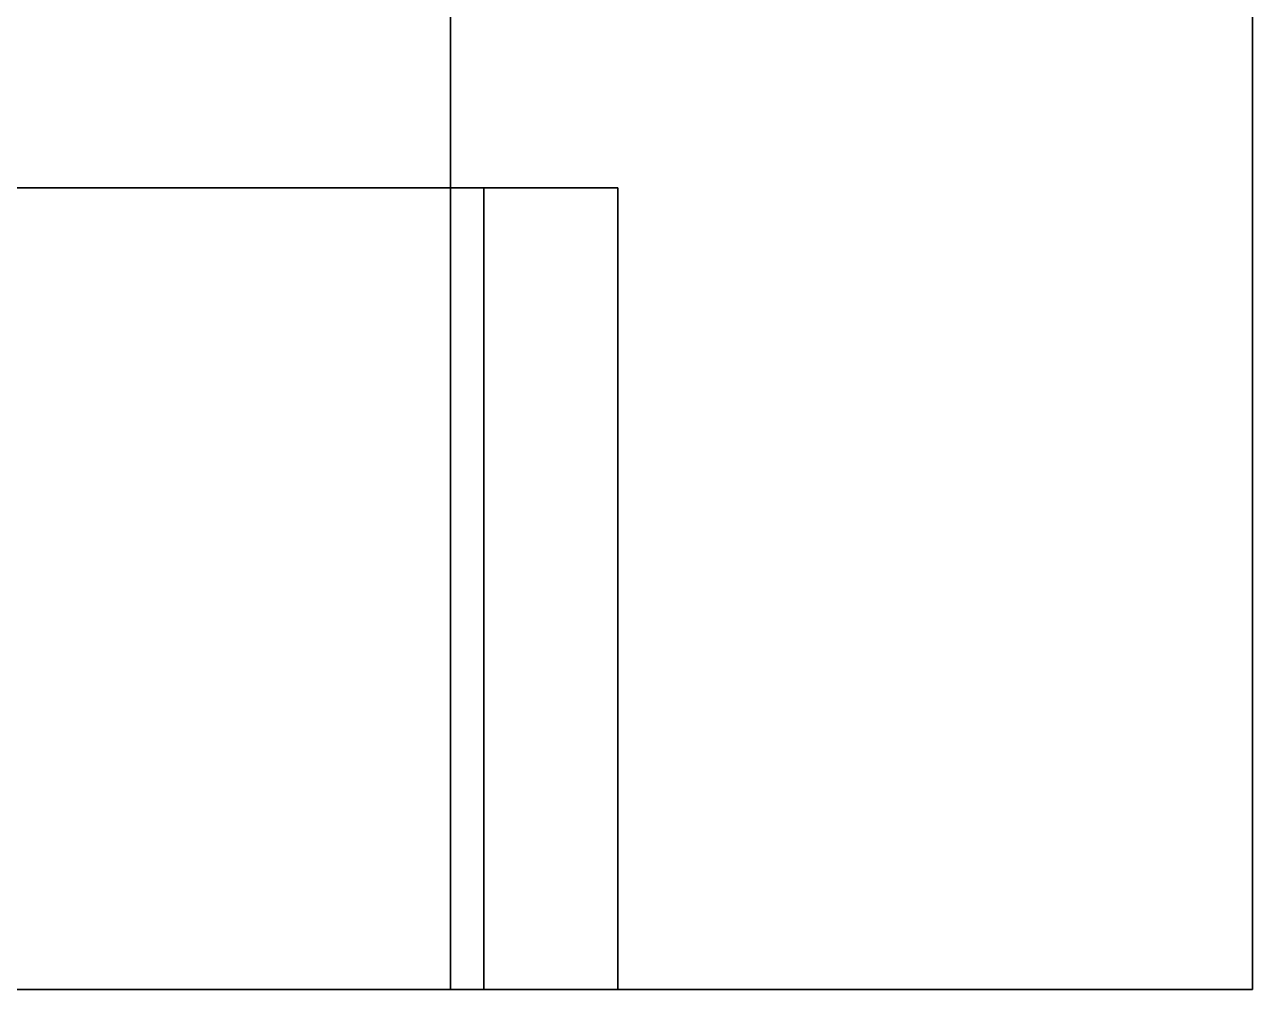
# Model space of a CAD drawing. Extents: x 6.3 to 44.3, y 28.1 to 87.7.
# Drawn here: x 33.59 to 44.33, y 28.06 to 36.5 of the extents above; entities that cross this region are included whole.
import ezdxf

# ---------------------------------------------------------------- set-up
doc = ezdxf.new("R2010")
doc.units = 0
doc.layers.add('TIMBER3D', color=33, linetype='CONTINUOUS')
doc.layers.add('TIMBWEBS', color=8, linetype='CONTINUOUS')

msp = doc.modelspace()

# ---------------------------------------------------------------- linework, layer by layer
at = {"layer": 'TIMBER3D'}
for points in [[(37.3145, 28.056, 3.12), (37.3145, 87.675, 3.12), (37.3145, 87.675), (37.3145, 28.056)], [(37.3145, 28.056, 3.12), (37.3145, 87.675, 3.12), (44.3285, 87.675, 3.12), (44.3285, 28.056, 3.12)], [(37.3145, 28.056), (37.3145, 87.675), (44.3285, 87.675), (44.3285, 28.056)], [(44.3285, 87.675, 3.12), (44.3285, 28.056, 3.12), (44.3285, 28.056), (44.3285, 87.675)], [(44.3285, 28.056, 3.12), (37.3145, 28.056, 3.12), (37.3145, 28.056), (44.3285, 28.056)]]:
    msp.add_3dface(points, dxfattribs=at)
at = {"layer": 'TIMBWEBS'}
for points in [[(37.6051, 28.056), (26.7935, 28.056), (26.7935, 35.07), (37.6051, 35.07)], [(37.6051, 28.056, 0.96), (26.7935, 28.056, 0.96), (26.7935, 35.07, 0.96), (37.6051, 35.07, 0.96)], [(26.7935, 35.07), (37.6051, 35.07), (37.6051, 35.07, 0.96), (26.7935, 35.07, 0.96)], [(27.9558, 28.056), (38.7774, 28.056), (38.7774, 35.07), (27.9558, 35.07)], [(27.9558, 28.056, 0.96), (38.7774, 28.056, 0.96), (38.7774, 35.07, 0.96), (27.9558, 35.07, 0.96)], [(38.7774, 35.07), (27.9558, 35.07), (27.9558, 35.07, 0.96), (38.7774, 35.07, 0.96)], [(37.6051, 35.07), (37.6051, 28.056), (37.6051, 28.056, 0.96), (37.6051, 35.07, 0.96)], [(38.7774, 28.056), (38.7774, 35.07), (38.7774, 35.07, 0.96), (38.7774, 28.056, 0.96)], [(37.6051, 28.056), (26.7935, 28.056), (26.7935, 28.056, 0.96), (37.6051, 28.056, 0.96)], [(27.9558, 28.056), (38.7774, 28.056), (38.7774, 28.056, 0.96), (27.9558, 28.056, 0.96)]]:
    msp.add_3dface(points, dxfattribs=at)

doc.saveas('drawing.dxf')
